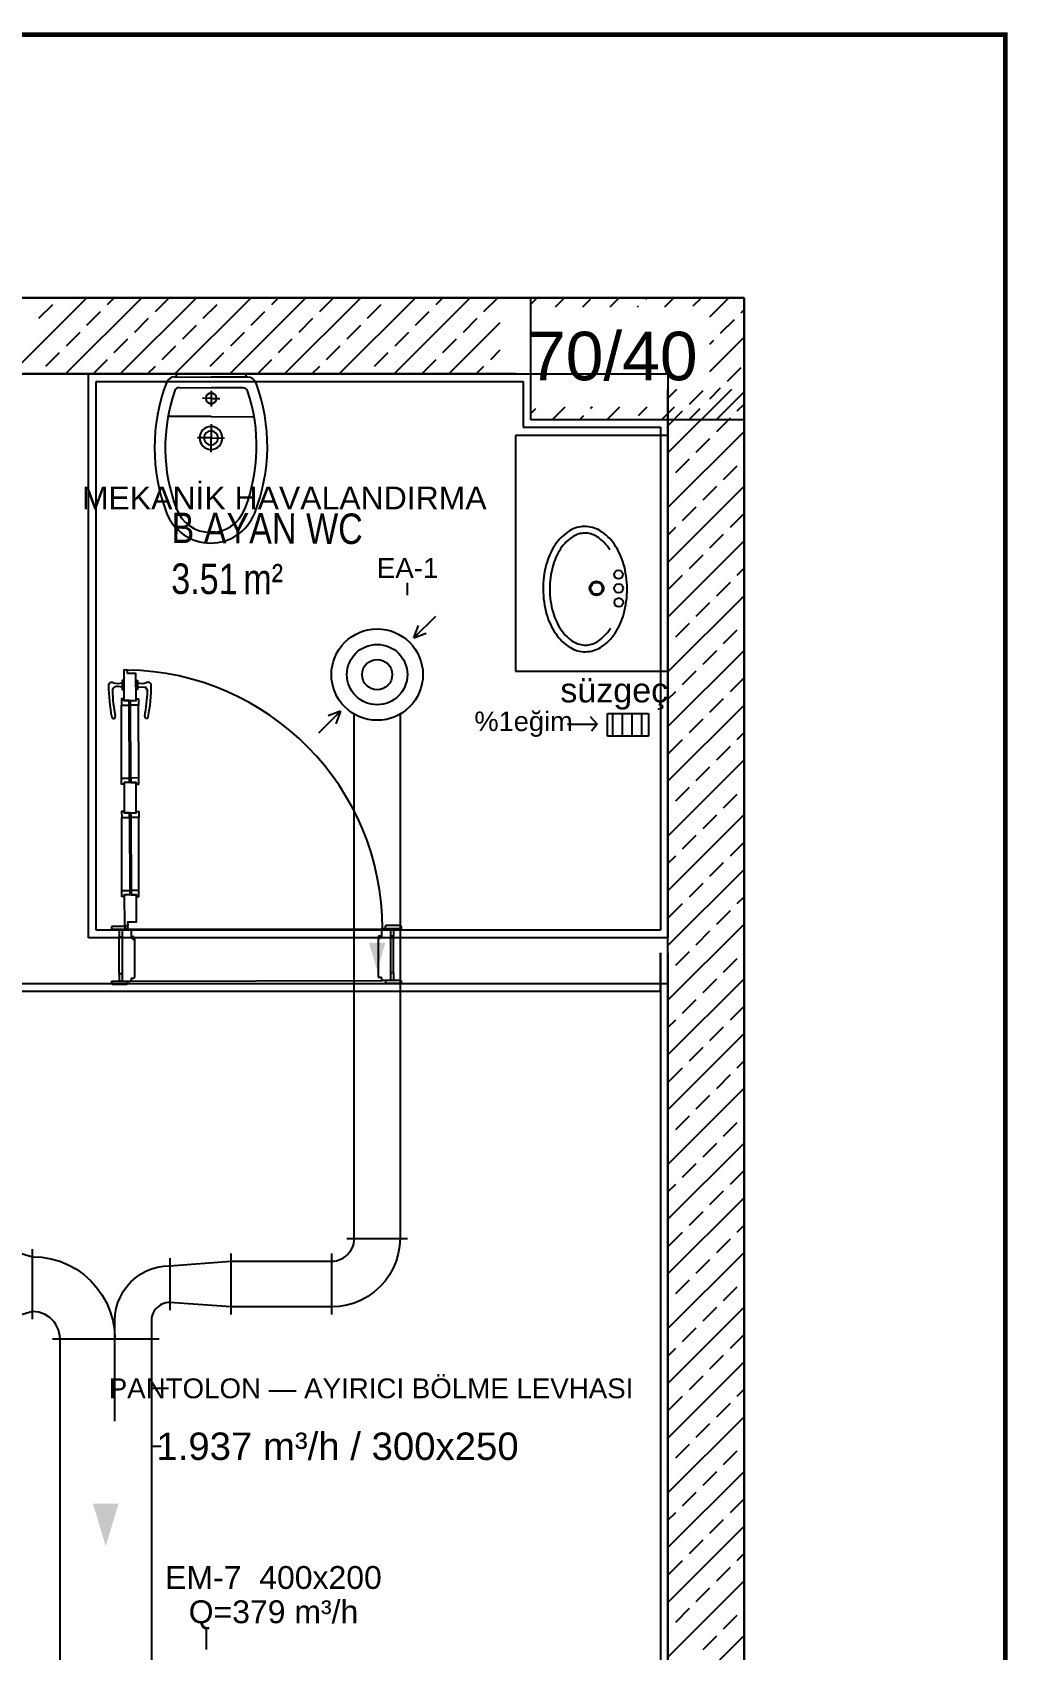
# Model space of a CAD drawing. Header units: centimetres. Extents: x 357699 to 366480, y -615216 to -609849.
# Drawn here: x 358981 to 359301, y -610380 to -609849 of the extents above; entities that cross this region are included whole.
import ezdxf
from ezdxf.enums import TextEntityAlignment as Align

# ---------------------------------------------------------------- set-up
doc = ezdxf.new("R2010")
doc.units = ezdxf.units.CM
for name, color, linetype in [('ROTAS-HAV-CERCEVE', 7, 'Continuous'), ('ROTAS-HAV-EGZOZ', 4, 'Continuous'), ('ROTAS-HAV-MENFEZ', 7, 'Continuous'), ('ROTAS-HAV-OK', 7, 'Continuous'), ('ROTAS-HAV-YAZI', 7, 'Continuous'), ('ROTAS-MIMARI', 8, 'Continuous'), ('ROTAS-MIMARI-KOLON', 8, 'Continuous')]:
    doc.layers.add(name, color=color, linetype=linetype)
doc.styles.add('ROTAS', font='arial.ttf')

msp = doc.modelspace()

# ---------------------------------------------------------------- linework, layer by layer
at = {"layer": 'ROTAS-HAV-CERCEVE', "const_width": 1.5}
msp.add_lwpolyline([(357700, -615060), (359300, -615060), (359300, -609850), (357700, -609850)], close=True, dxfattribs=at)
at = {"layer": 'ROTAS-HAV-EGZOZ'}
for p, q in [((359020, -610294.2), (359025.52, -610294.2)), ((359020, -610313.2), (359023.2, -610313.2))]:
    msp.add_line(p, q, dxfattribs=at)
for points in [[(358961, -610245), (358981, -610251), (358984.02, -610251.17), (358987.01, -610251.68), (358989.92, -610252.52), (358992.71, -610253.67), (358995.36, -610255.14), (358997.83, -610256.89), (359000.09, -610258.91), (359002.11, -610261.17), (359003.86, -610263.64), (359005.33, -610266.29), (359006.48, -610269.08), (359007.32, -610271.99), (359007.83, -610274.98), (359008, -610278), (359008, -610272), (359008.11, -610269.98), (359008.45, -610267.99), (359009.01, -610266.05), (359009.78, -610264.19), (359010.76, -610262.42), (359011.93, -610260.78), (359013.27, -610259.27), (359014.78, -610257.93), (359016.42, -610256.76), (359018.19, -610255.78), (359020.05, -610255.01), (359021.99, -610254.45), (359023.98, -610254.11), (359026, -610254), (359046, -610252.5), (359079, -610252.5), (359079.84, -610252.45), (359080.67, -610252.31), (359081.48, -610252.08), (359082.25, -610251.76), (359082.99, -610251.35), (359083.68, -610250.86), (359084.3, -610250.3), (359084.86, -610249.68), (359085.35, -610248.99), (359085.76, -610248.25), (359086.08, -610247.48), (359086.31, -610246.67), (359086.45, -610245.84), (359086.5, -610245), (359086.5, -610073)], [(359101.5, -610073), (359101.5, -610245), (359101.36, -610247.52), (359100.94, -610250.01), (359100.24, -610252.43), (359099.27, -610254.76), (359098.05, -610256.97), (359096.59, -610259.03), (359094.91, -610260.91), (359093.03, -610262.59), (359090.97, -610264.05), (359088.76, -610265.27), (359086.43, -610266.24), (359084.01, -610266.94), (359081.52, -610267.36), (359079, -610267.5), (359046, -610267.5), (359026, -610266), (359025.33, -610266.04), (359024.66, -610266.15), (359024.02, -610266.34), (359023.4, -610266.59), (359022.81, -610266.92), (359022.26, -610267.31), (359021.76, -610267.76), (359021.31, -610268.26), (359020.92, -610268.81), (359020.59, -610269.4), (359020.34, -610270.02), (359020.15, -610270.66), (359020.04, -610271.33), (359020, -610272), (359020, -610278), (359020, -610400)], [(359084, -610245), (359104, -610245)], [(358981, -610271.5), (358981, -610248.5)], [(359026, -610251.5), (359026, -610268.5)], [(359046, -610250), (359046, -610270)], [(359079, -610250), (359079, -610270)], [(358990, -610400), (358990, -610278), (358989.94, -610276.99), (358989.77, -610276), (358989.49, -610275.03), (358989.11, -610274.1), (358988.62, -610273.21), (358988.04, -610272.39), (358987.36, -610271.64), (358986.61, -610270.96), (358985.79, -610270.38), (358984.9, -610269.89), (358983.97, -610269.51), (358983, -610269.23), (358982.01, -610269.06), (358981, -610269), (358961, -610275)], [(358987.5, -610278), (359008, -610278)], [(359008, -610305), (359008, -610278)], [(359008, -610278), (359022.5, -610278)]]:
    msp.add_lwpolyline(points, dxfattribs=at)
at = {"layer": 'ROTAS-HAV-MENFEZ'}
for p, q in [((359113.09, -610040.91), (359106.02, -610047.98)), ((359106.02, -610047.98), (359107.58, -610043.88)), ((359106.02, -610047.98), (359110.12, -610046.42)), ((359074.91, -610079.09), (359081.98, -610072.02)), ((359081.98, -610072.02), (359077.88, -610073.58)), ((359081.98, -610072.02), (359080.42, -610076.12))]:
    msp.add_line(p, q, dxfattribs=at)
for radius in [15, 9.9, 4.95]:
    msp.add_circle((359094, -610060), radius, dxfattribs=at)
at = {"layer": 'ROTAS-HAV-OK'}
for points in [[(359094, -610157), (359096.7, -610148), (359091.3, -610148)], [(359005, -610346), (359009.2, -610332), (359000.8, -610332)]]:
    msp.add_solid(points, dxfattribs=at)
at = {"layer": 'ROTAS-HAV-YAZI'}
for p, q in [((359104, -610033.88), (359104, -610029.88)), ((359038, -610379.9), (359038, -610373.14))]:
    msp.add_line(p, q, dxfattribs=at)
at = {"layer": 'ROTAS-MIMARI'}
for p, q in [((357804.37, -609936.35), (359214.37, -609936.35)), ((357804.37, -609936.35), (359214.37, -609936.35)), ((359214.37, -609936.35), (357804.37, -609936.35)), ((359214.37, -609936.35), (357804.37, -609936.35)), ((358634.37, -609936.35), (359134.37, -609936.35)), ((359144.37, -609938.43), (359146.44, -609936.35)), ((359144.37, -609976.35), (359144.37, -609936.35)), ((359144.37, -609936.35), (359214.37, -609936.35)), ((359152.46, -609939.32), (359155.42, -609936.35)), ((359161.44, -609939.32), (359163.99, -609936.77)), ((359170.42, -609939.32), (359173.38, -609936.35)), ((359181.95, -609936.77), (359182.36, -609936.35)), ((359214.37, -609936.35), (359214.37, -613401.35)), ((359214.37, -609936.35), (359214.37, -614601.35)), ((359214.37, -614601.35), (359214.37, -609936.35)), ((359214.37, -609936.35), (359214.37, -609976.35)), ((359214.37, -614601.35), (359214.37, -609936.35)), ((359179.4, -609939.32), (359179.7, -609939.01)), ((359139.37, -609961.35), (357879.37, -609961.35)), ((357879.37, -609961.35), (359139.37, -609961.35)), ((358634.37, -609961.35), (359134.37, -609961.35)), ((358839.37, -609961.35), (359034.37, -609961.35)), ((358982.8, -609961.35), (358983.1, -609961.05)), ((358999.37, -610146.35), (358999.37, -609961.35)), ((358999.37, -609961.35), (359189.37, -609961.35)), ((359001.87, -610143.85), (359001.87, -609963.85)), ((359001.87, -609963.85), (359141.87, -609963.85)), ((359027.71, -609962.29), (359039.61, -609962.35)), ((359028.81, -609961.3), (359039.61, -609961.35)), ((359036.68, -609961.35), (359036.99, -609961.05)), ((359051.51, -609962.41), (359039.61, -609962.35)), ((359090.56, -609961.35), (359090.87, -609961.05)), ((359141.87, -609963.85), (359141.87, -609978.85)), ((359189.37, -609961.35), (359189.37, -610146.35)), ((359029.1, -609965.8), (359039.59, -609965.85)), ((359039.57, -609969.35), (359036.77, -609969.34)), ((359039.58, -609966.91), (359039.56, -609972.02)), ((359039.57, -609969.35), (359042.37, -609969.37)), ((359050.08, -609965.91), (359039.59, -609965.85)), ((359189.37, -610506.35), (359189.37, -609966.35)), ((359214.37, -610506.35), (359214.37, -609966.35)), ((359039.54, -609975.35), (359025.42, -609975.28)), ((359039.54, -609975.35), (359053.66, -609975.42)), ((359163.99, -609972.69), (359164.58, -609972.1)), ((359039.53, -609977.84), (359039.48, -609986.97)), ((359141.87, -609978.85), (359186.87, -609978.85)), ((359186.87, -609978.85), (359186.87, -610143.85)), ((359039.51, -609982.35), (359035.06, -609982.33)), ((359039.51, -609982.35), (359043.95, -609982.37)), ((359189.37, -609981.58), (359139.37, -609981.58)), ((359139.37, -609981.58), (359139.37, -610058.85)), ((359214.35, -609989.22), (359214.37, -609989.2)), ((359189.37, -609996.23), (359189.65, -609995.95)), ((359214.35, -610043.1), (359214.37, -610043.08)), ((359189.37, -610050.12), (359189.65, -610049.83)), ((359139.37, -610058.85), (359189.37, -610058.85)), ((359010.19, -610093.93), (359010.14, -610070)), ((359012.78, -610095.41), (359012.72, -610068.52)), ((359013.2, -610095.41), (359013.14, -610068.51)), ((359015.79, -610093.92), (359015.74, -610069.99)), ((359156.45, -610076.27), (359166.17, -610076.27)), ((359166.17, -610076.27), (359163.92, -610073.89)), ((359163.92, -610073.89), (359166.17, -610076.27)), ((359166.17, -610076.27), (359164.24, -610078.61)), ((359169.54, -610072.79), (359182.95, -610072.79)), ((359169.54, -610080.18), (359169.54, -610072.79)), ((359171.29, -610080.18), (359171.29, -610072.79)), ((359174.47, -610080.18), (359174.47, -610072.79)), ((359177.64, -610080.18), (359177.64, -610072.79)), ((359180.82, -610080.18), (359180.82, -610072.79)), ((359182.95, -610072.79), (359182.95, -610080.18)), ((359182.95, -610080.18), (359169.54, -610080.18)), ((359214.35, -610096.98), (359214.37, -610096.96)), ((359010.27, -610130.82), (359010.22, -610106.89)), ((359012.8, -610105.41), (359012.86, -610132.3)), ((359013.22, -610105.41), (359013.28, -610132.3)), ((359015.87, -610130.81), (359015.82, -610106.88)), ((359189.37, -610104), (359189.65, -610103.71)), ((359109.37, -610143.85), (359001.87, -610143.85)), ((359006.86, -610142.88), (359006.86, -610143.58)), ((359006.86, -610142.88), (359006.86, -610143.58)), ((359006.86, -610143.58), (359013.01, -610143.57)), ((359007.16, -610142.58), (359010.91, -610142.57)), ((359009.36, -610143.58), (359009.36, -610146.08)), ((359010.36, -610143.57), (359010.4, -610160.57)), ((359011.21, -610142.87), (359011.21, -610143.57)), ((359011.64, -610143.44), (359011.64, -610143.57)), ((359011.74, -610142.47), (359011.78, -610142.3)), ((359011.94, -610143.45), (359011.94, -610143.57)), ((359012.04, -610142.52), (359012.08, -610142.3)), ((359013.01, -610143.57), (359095.71, -610143.38)), ((359013.31, -610143.87), (359013.31, -610146.37)), ((359095.41, -610143.68), (359095.41, -610146.18)), ((359101.86, -610143.37), (359095.71, -610143.38)), ((359096.65, -610142.68), (359096.65, -610143.38)), ((359101.56, -610142.37), (359096.95, -610142.38)), ((359098.36, -610143.38), (359098.4, -610160.38)), ((359099.36, -610143.37), (359099.36, -610145.87)), ((359101.86, -610142.67), (359101.86, -610143.37)), ((359101.86, -610142.67), (359101.86, -610143.37)), ((359186.87, -610143.85), (359109.37, -610143.85)), ((359109.37, -610146.35), (358999.37, -610146.35)), ((359009.36, -610146.08), (359010.36, -610146.07)), ((359009.39, -610158.08), (359009.36, -610146.08)), ((359013.31, -610146.37), (359014.11, -610146.36)), ((359013.58, -610146.33), (359014.27, -610146.33)), ((359013.8, -610146.21), (359014.05, -610146.21)), ((359013.8, -610146.33), (359013.8, -610146.81)), ((359013.8, -610146.81), (359014.05, -610146.81)), ((359014.05, -610146.33), (359014.05, -610146.81)), ((359014.42, -610146.66), (359014.44, -610159.26)), ((359094.32, -610146.49), (359094.34, -610159.09)), ((359095.15, -610146.15), (359094.46, -610146.15)), ((359095.41, -610146.18), (359094.61, -610146.19)), ((359094.93, -610146.03), (359094.68, -610146.03)), ((359094.68, -610146.15), (359094.68, -610146.63)), ((359094.93, -610146.63), (359094.68, -610146.63)), ((359094.93, -610146.15), (359094.93, -610146.63)), ((359099.36, -610145.87), (359098.36, -610145.88)), ((359099.39, -610157.87), (359099.36, -610145.87)), ((359189.37, -610146.35), (359109.37, -610146.35)), ((359214.35, -610150.86), (359214.37, -610150.84)), ((359186.87, -610163.85), (359186.87, -610151.35)), ((359186.87, -610151.35), (359186.87, -610503.85)), ((359189.37, -610161.35), (359189.37, -610151.35)), ((359189.37, -610151.35), (359189.37, -610506.35)), ((357829.37, -610161.35), (359189.37, -610161.35)), ((359006.9, -610160.58), (359013.05, -610160.57)), ((359006.9, -610160.58), (359006.9, -610161.28)), ((359006.9, -610160.58), (359006.9, -610161.28)), ((359007.2, -610161.58), (359011.81, -610161.57)), ((359009.39, -610158.08), (359010.39, -610158.07)), ((359009.39, -610158.08), (359009.4, -610160.58)), ((359012.1, -610160.57), (359012.11, -610161.27)), ((359013.05, -610160.57), (359095.75, -610160.38)), ((359013.34, -610159.57), (359014.14, -610159.56)), ((359013.34, -610159.57), (359013.35, -610160.27)), ((359095.44, -610159.38), (359094.64, -610159.39)), ((359095.44, -610159.38), (359095.45, -610160.08)), ((359101.9, -610160.37), (359095.75, -610160.38)), ((359096.69, -610160.38), (359096.69, -610161.08)), ((359101.6, -610161.37), (359096.99, -610161.38)), ((359099.39, -610157.87), (359098.39, -610157.88)), ((359099.39, -610157.87), (359099.4, -610160.37)), ((359101.9, -610160.37), (359101.9, -610161.07)), ((359101.9, -610160.37), (359101.9, -610161.07)), ((359189.37, -610157.88), (359189.65, -610157.6)), ((357831.87, -610163.85), (359186.87, -610163.85)), ((359214.35, -610204.74), (359214.37, -610204.72)), ((359189.37, -610211.76), (359189.65, -610211.48)), ((359214.35, -610258.62), (359214.37, -610258.6)), ((359189.37, -610265.64), (359189.65, -610265.36)), ((359214.35, -610312.5), (359214.37, -610312.48)), ((359189.37, -610319.52), (359189.65, -610319.24)), ((359214.35, -610366.39), (359214.37, -610366.37)), ((359189.37, -610373.41), (359189.65, -610373.12))]:
    msp.add_line(p, q, dxfattribs=at)
for points in [[(359012.11, -610059.67), (359012.11, -610058.52), (359010.91, -610058.52), (359010.93, -610068.52), (359014.93, -610068.51), (359014.91, -610059.66)], [(359010.93, -610068), (359010.13, -610068), (359010.14, -610070), (359012.73, -610070), (359012.72, -610068.52), (359010.93, -610068.52)], [(359014.93, -610067.99), (359015.73, -610067.99), (359015.74, -610069.99), (359013.15, -610069.99), (359013.14, -610068.51), (359014.93, -610068.51)], [(359010.99, -610095.93), (359010.19, -610095.93), (359010.19, -610093.93), (359012.78, -610093.93), (359012.78, -610095.41), (359010.99, -610095.41)], [(359011.01, -610105.41), (359015.01, -610105.4), (359014.99, -610095.4), (359010.99, -610095.41), (359011.01, -610105.41)], [(359014.99, -610095.92), (359015.79, -610095.92), (359015.79, -610093.92), (359013.2, -610093.93), (359013.2, -610095.41), (359014.99, -610095.4)], [(359011.01, -610104.89), (359010.21, -610104.89), (359010.22, -610106.89), (359012.81, -610106.89), (359012.8, -610105.41), (359011.01, -610105.41)], [(359015.01, -610104.88), (359015.81, -610104.88), (359015.82, -610106.88), (359013.23, -610106.89), (359013.22, -610105.41), (359015.01, -610105.4)], [(359011.08, -610132.82), (359010.28, -610132.82), (359010.27, -610130.82), (359012.86, -610130.82), (359012.86, -610132.3), (359011.07, -610132.3)], [(359011.07, -610132.3), (359011.1, -610142.3), (359012.3, -610142.3), (359012.29, -610141.15), (359015.09, -610141.14), (359015.07, -610132.29)], [(359015.08, -610132.81), (359015.88, -610132.81), (359015.87, -610130.81), (359013.28, -610130.82), (359013.28, -610132.3), (359015.07, -610132.29)]]:
    msp.add_lwpolyline(points, close=True, dxfattribs=at)
for points in [[(359010.92, -610061.91), (359010.42, -610061.91), (359010.42, -610064.91), (359010.92, -610064.91)], [(359014.92, -610061.9), (359015.42, -610061.9), (359015.42, -610064.9), (359014.92, -610064.9)], [(359015.42, -610064.15), (359017.88, -610064.02), (359018.7, -610065.24)], [(359012.82, -610068.52), (359012.88, -610095.41)], [(359013.08, -610095.41), (359013.02, -610068.51)], [(359012.96, -610132.3), (359012.9, -610105.41)], [(359013.1, -610105.41), (359013.16, -610132.3)]]:
    msp.add_lwpolyline(points, dxfattribs=at)
for centre, radius in [((359173.16, -610027.19), 1.43), ((359165.94, -610031.69), 2.3), ((359165.94, -610031.69), 1.94), ((359173.19, -610031.69), 1.43), ((359173.22, -610036.29), 1.43), ((359011.8, -610142.97), 0.5)]:
    msp.add_circle(centre, radius, dxfattribs=at)
for centre, radius, start, end in [((359080.99, -609985.5), 60, 159.2351, 200.8678), ((359027.69, -609965.29), 3, 89.7092, 159.2351), ((359028.81, -609962), 0.7, 89.7092, 179.7092), ((359050.41, -609962.11), 0.7, 359.7092, 89.7092), ((359051.49, -609965.41), 3, 20.1832, 89.7092), ((358997.99, -609985.08), 60, 338.5505, 20.1832), ((359080.99, -609985.5), 56.5, 160.6746, 200.8678), ((359029.09, -609967.3), 1.5, 89.7092, 160.6746), ((359039.57, -609969.35), 1.75, 89.7092, 269.7092), ((359039.57, -609969.35), 1.75, 269.7092, 89.7092), ((359050.07, -609967.41), 1.5, 18.7437, 89.7092), ((358997.99, -609985.08), 56.5, 338.5505, 18.7437), ((359039.51, -609982.35), 3.75, 89.7092, 269.7092), ((359039.51, -609982.35), 2.3, 89.7092, 269.7092), ((359039.51, -609982.35), 3.75, 269.7092, 89.7092), ((359039.51, -609982.35), 2.3, 269.7092, 89.7092), ((359039.41, -610001.35), 15.5, 200.8678, 269.7092), ((359039.41, -610001.35), 12, 200.8678, 269.7092), ((359039.41, -610001.35), 15.5, 269.7092, 338.5505), ((359039.41, -610001.35), 12, 269.7092, 338.5505), ((359165.44, -610026.12), 15.7, 122.11, 146.562), ((359162.11, -610020.81), 9.43, 90.3966, 122.11), ((359162.11, -610020.81), 9.43, 58.6832, 90.3966), ((359158.85, -610026.17), 15.7, 34.2313, 58.6832), ((359170.69, -610029.59), 21.99, 146.562, 164.8791), ((359165.44, -610026.12), 13.51, 122.11, 146.562), ((359162.11, -610020.81), 7.24, 90.3966, 122.11), ((359162.11, -610020.81), 7.24, 58.6832, 90.3966), ((359158.85, -610026.17), 13.51, 31.7734, 58.6832), ((359153.65, -610029.71), 21.99, 15.9142, 34.2313), ((359170.69, -610029.59), 19.8, 146.562, 164.8791), ((359145.4, -610032.06), 30.56, 0.3966, 15.9142), ((359178.97, -610031.83), 30.56, 164.8791, 180.3966), ((359178.97, -610031.83), 28.38, 164.8791, 180.3966), ((359178.97, -610031.83), 30.56, 180.3966, 195.9142), ((359178.97, -610031.83), 28.38, 180.3966, 195.9142), ((359145.4, -610032.06), 30.56, 344.8791, 0.3966), ((359170.72, -610034.18), 19.8, 195.9142, 214.2313), ((359170.72, -610034.18), 21.99, 195.9142, 214.2313), ((359158.93, -610037.76), 13.51, 302.11, 329.0199), ((359153.68, -610034.3), 21.99, 326.562, 344.8791), ((359165.52, -610037.72), 15.7, 214.2313, 238.6832), ((359165.52, -610037.72), 13.51, 214.2313, 238.6832), ((359162.26, -610043.07), 7.24, 238.6832, 270.3966), ((359162.26, -610043.07), 7.24, 270.3966, 302.11), ((359158.93, -610037.76), 15.7, 302.11, 326.562), ((359162.26, -610043.07), 9.43, 238.6832, 270.3966), ((359162.26, -610043.07), 9.43, 270.3966, 302.11), ((359010.89, -610143.33), 84.82, 359.9649, 89.1726), ((359006.98, -610063.62), 1.08, 63.6186, 169.5628), ((359061.67, -610063.28), 55.75, 180.1507, 191.0073), ((359008.5, -610065.27), 1.35, 113.6162, 179.7549), ((359061.67, -610063.28), 54.55, 182.094, 190.9955), ((359008.96, -610058.47), 4.44, 250.3068, 289.1885), ((359008.98, -610068.37), 4.44, 71.0668, 103.2235), ((359016.86, -610058.45), 4.44, 251.0668, 289.9485), ((358964.17, -610063.49), 54.55, 349.2598, 358.1613), ((359018.86, -610063.59), 1.08, 10.6926, 116.6367), ((358964.17, -610063.49), 55.75, 349.248, 0.1046), ((359007.53, -610073.8), 0.6, 191.5211, 11.5211), ((359018.36, -610073.78), 0.6, 168.7342, 348.7342), ((359007.16, -610142.88), 0.3, 90.0531, 180.1277), ((359010.91, -610142.87), 0.3, 0.1277, 90.2023), ((359013.01, -610143.87), 0.3, 0.1277, 90.1277), ((359094.8, -610146.13), 0.347, 356.755, 183.5003), ((359095.71, -610143.68), 0.3, 90.1277, 180.1277), ((359096.95, -610142.68), 0.3, 90.0531, 180.1277), ((359101.56, -610142.67), 0.3, 0.1277, 90.2023), ((359013.92, -610146.31), 0.347, 356.755, 183.5003), ((359014.12, -610146.66), 0.3, 0.1277, 90.1277), ((359094.62, -610146.49), 0.3, 90.1277, 180.1277), ((359007.2, -610161.28), 0.3, 180.1277, 270.2023), ((359011.81, -610161.27), 0.3, 270.1277, 0.1277), ((359013.05, -610160.27), 0.3, 270.0531, 0.1277), ((359014.14, -610159.26), 0.3, 270.1277, 0.2023), ((359094.64, -610159.09), 0.3, 180.0531, 270.1277), ((359095.75, -610160.08), 0.3, 180.1277, 270.2023), ((359096.99, -610161.08), 0.3, 180.1277, 270.1277), ((359101.6, -610161.07), 0.3, 270.053, 0.1277)]:
    msp.add_arc(centre, radius, start, end, dxfattribs=at)
at = {"layer": 'ROTAS-MIMARI-KOLON'}
for p, q in [((358973.82, -609961.35), (358998.82, -609936.35)), ((358983.1, -609943.09), (358987.59, -609938.6)), ((358991.78, -609961.35), (359016.78, -609936.35)), ((359005.56, -609938.6), (359007.8, -609936.35)), ((359009.74, -609961.35), (359034.74, -609936.35)), ((359021.27, -609940.84), (359025.76, -609936.35)), ((359027.7, -609961.35), (359052.7, -609936.35)), ((359036.99, -609943.09), (359041.48, -609938.6)), ((359045.66, -609961.35), (359070.66, -609936.35)), ((359059.44, -609938.6), (359061.68, -609936.35)), ((359063.62, -609961.35), (359088.62, -609936.35)), ((359075.15, -609940.84), (359079.64, -609936.35)), ((359081.58, -609961.35), (359106.58, -609936.35)), ((359090.87, -609943.09), (359095.36, -609938.6)), ((359099.54, -609961.35), (359124.54, -609936.35)), ((359113.32, -609938.6), (359115.56, -609936.35)), ((359129.03, -609940.84), (359133.52, -609936.35)), ((359188.38, -609939.32), (359191.34, -609936.35)), ((359197.66, -609939.01), (359200.32, -609936.35)), ((359203.06, -609942.6), (359209.3, -609936.35)), ((358998.82, -609945.33), (359003.31, -609940.84)), ((359014.54, -609947.58), (359019.03, -609943.09)), ((359052.7, -609945.33), (359057.19, -609940.84)), ((359068.42, -609947.58), (359072.91, -609943.09)), ((359106.58, -609945.33), (359111.07, -609940.84)), ((359122.3, -609947.58), (359126.79, -609943.09)), ((359206.64, -609947.99), (359211.13, -609943.5)), ((359213.38, -609941.26), (359214.37, -609940.27)), ((358992.08, -609952.07), (358996.57, -609947.58)), ((359030.25, -609949.82), (359034.74, -609945.33)), ((359045.97, -609952.07), (359050.46, -609947.58)), ((359084.13, -609949.82), (359088.62, -609945.33)), ((359099.85, -609952.07), (359104.34, -609947.58)), ((359117.51, -609961.35), (359134.37, -609944.49)), ((359203.06, -609960.56), (359214.37, -609949.25)), ((358985.35, -609958.8), (358989.84, -609954.31)), ((359007.8, -609954.31), (359012.29, -609949.82)), ((359023.52, -609956.56), (359028.01, -609952.07)), ((359039.23, -609958.8), (359043.72, -609954.31)), ((359061.68, -609954.31), (359066.17, -609949.82)), ((359077.4, -609956.56), (359081.89, -609952.07)), ((359093.11, -609958.8), (359097.6, -609954.31)), ((359115.56, -609954.31), (359120.05, -609949.82)), ((359131.28, -609956.56), (359134.37, -609953.47)), ((359203.06, -609951.58), (359204.4, -609950.24)), ((359001.07, -609961.05), (359005.56, -609956.56)), ((359018.72, -609961.35), (359021.27, -609958.8)), ((359054.95, -609961.05), (359059.44, -609956.56)), ((359072.6, -609961.35), (359075.15, -609958.8)), ((359108.83, -609961.05), (359113.32, -609956.56)), ((359126.49, -609961.35), (359129.03, -609958.8)), ((359208.89, -609963.71), (359213.38, -609959.22)), ((359028.11, -609962.29), (359028.11, -609961.99)), ((359050.41, -609961.41), (359039.61, -609961.35)), ((359051.11, -609962.41), (359051.11, -609962.11)), ((359189.37, -609969.29), (359192.31, -609966.35)), ((359189.37, -609987.25), (359210.27, -609966.35)), ((359196.39, -609971.26), (359200.88, -609966.76)), ((359203.06, -609969.54), (359206.64, -609965.95)), ((359205.22, -609976.35), (359214.37, -609967.21)), ((359144.37, -609974.35), (359146.03, -609972.69)), ((359151.34, -609976.35), (359155.6, -609972.1)), ((359160.32, -609976.35), (359161.74, -609974.93)), ((359169.3, -609976.35), (359173.56, -609972.1)), ((359179.7, -609974.93), (359182.54, -609972.1)), ((359187.26, -609976.35), (359191.52, -609972.1)), ((359189.65, -609977.99), (359194.14, -609973.5)), ((359196.24, -609976.35), (359199.91, -609972.69)), ((359205.37, -609980.24), (359209.86, -609975.75)), ((359212.1, -609973.5), (359214.37, -609971.23)), ((359214.37, -609976.35), (359144.37, -609976.35)), ((359189.37, -610005.22), (359214.37, -609980.22)), ((359214.2, -609976.35), (359214.37, -609976.19)), ((359198.63, -609986.97), (359203.12, -609982.48)), ((359191.9, -609993.71), (359196.39, -609989.22)), ((359207.61, -609995.95), (359212.1, -609991.46)), ((359189.37, -610023.18), (359214.37, -609998.18)), ((359200.88, -610002.69), (359205.37, -609998.2)), ((359194.14, -610009.42), (359198.63, -610004.93)), ((359209.86, -610011.67), (359214.35, -610007.18)), ((359189.37, -610014.2), (359191.9, -610011.67)), ((359189.37, -610041.14), (359214.37, -610016.14)), ((359203.12, -610018.4), (359207.61, -610013.91)), ((359196.39, -610025.14), (359200.88, -610020.65)), ((359189.65, -610031.87), (359194.14, -610027.38)), ((359212.1, -610027.38), (359214.37, -610025.12)), ((359189.37, -610059.1), (359214.37, -610034.1)), ((359205.37, -610034.12), (359209.86, -610029.63)), ((359198.63, -610040.85), (359203.12, -610036.36)), ((359191.9, -610047.59), (359196.39, -610043.1)), ((359207.61, -610049.83), (359212.1, -610045.34)), ((359189.37, -610077.06), (359214.37, -610052.06)), ((359200.88, -610056.57), (359205.37, -610052.08)), ((359194.14, -610063.3), (359198.63, -610058.81)), ((359189.37, -610068.08), (359191.9, -610065.55)), ((359209.86, -610065.55), (359214.35, -610061.06)), ((359189.37, -610095.02), (359214.37, -610070.02)), ((359203.12, -610072.28), (359207.61, -610067.79)), ((359196.39, -610079.02), (359200.88, -610074.53)), ((359189.65, -610085.75), (359194.14, -610081.26)), ((359212.1, -610081.26), (359214.37, -610079)), ((359205.37, -610088), (359209.86, -610083.51)), ((359189.37, -610112.98), (359214.37, -610087.98)), ((359198.63, -610094.73), (359203.12, -610090.24)), ((359191.9, -610101.47), (359196.39, -610096.98)), ((359207.61, -610103.71), (359212.1, -610099.22)), ((359189.37, -610130.94), (359214.37, -610105.94)), ((359200.88, -610110.45), (359205.37, -610105.96)), ((359194.14, -610117.18), (359198.63, -610112.69)), ((359209.86, -610119.43), (359214.35, -610114.94)), ((359189.37, -610121.96), (359191.9, -610119.43)), ((359189.37, -610148.9), (359214.37, -610123.9)), ((359203.12, -610126.16), (359207.61, -610121.67)), ((359196.39, -610132.9), (359200.88, -610128.41)), ((359189.65, -610139.63), (359194.14, -610135.14)), ((359212.1, -610135.14), (359214.37, -610132.88)), ((359205.37, -610141.88), (359209.86, -610137.39)), ((359189.37, -610166.86), (359214.37, -610141.86)), ((359198.63, -610148.62), (359203.12, -610144.12)), ((359191.9, -610155.35), (359196.39, -610150.86)), ((359207.61, -610157.6), (359212.1, -610153.11)), ((359189.37, -610184.82), (359214.37, -610159.82)), ((359200.88, -610164.33), (359205.37, -610159.84)), ((359194.14, -610171.07), (359198.63, -610166.58)), ((359209.86, -610173.31), (359214.35, -610168.82)), ((359189.37, -610175.84), (359191.9, -610173.31)), ((359203.12, -610180.05), (359207.61, -610175.56)), ((359189.37, -610202.78), (359214.37, -610177.78)), ((359196.39, -610186.78), (359200.88, -610182.29)), ((359212.1, -610189.03), (359214.37, -610186.76)), ((359189.65, -610193.52), (359194.14, -610189.03)), ((359205.37, -610195.76), (359209.86, -610191.27)), ((359189.37, -610220.74), (359214.37, -610195.74)), ((359198.63, -610202.5), (359203.12, -610198.01)), ((359191.9, -610209.23), (359196.39, -610204.74)), ((359207.61, -610211.48), (359212.1, -610206.99)), ((359189.37, -610238.7), (359214.37, -610213.7)), ((359200.88, -610218.21), (359205.37, -610213.72)), ((359194.14, -610224.95), (359198.63, -610220.46)), ((359209.86, -610227.19), (359214.35, -610222.7)), ((359189.37, -610229.72), (359191.9, -610227.19)), ((359203.12, -610233.93), (359207.61, -610229.44)), ((359189.37, -610256.66), (359214.37, -610231.66)), ((359196.39, -610240.66), (359200.88, -610236.17)), ((359212.1, -610242.91), (359214.37, -610240.64)), ((359189.65, -610247.4), (359194.14, -610242.91)), ((359205.37, -610249.64), (359209.86, -610245.15)), ((359189.37, -610274.62), (359214.37, -610249.62)), ((359198.63, -610256.38), (359203.12, -610251.89)), ((359191.9, -610263.11), (359196.39, -610258.62)), ((359207.61, -610265.36), (359212.1, -610260.87)), ((359189.37, -610292.58), (359214.37, -610267.58)), ((359200.88, -610272.09), (359205.37, -610267.6)), ((359194.14, -610278.83), (359198.63, -610274.34)), ((359209.86, -610281.07), (359214.35, -610276.58)), ((359189.37, -610283.6), (359191.9, -610281.07)), ((359203.12, -610287.81), (359207.61, -610283.32)), ((359189.37, -610310.54), (359214.37, -610285.54)), ((359196.39, -610294.54), (359200.88, -610290.05)), ((359189.65, -610301.28), (359194.14, -610296.79)), ((359205.37, -610303.52), (359209.86, -610299.03)), ((359212.1, -610296.79), (359214.37, -610294.52)), ((359189.37, -610328.5), (359214.37, -610303.5)), ((359198.63, -610310.26), (359203.12, -610305.77)), ((359191.9, -610316.99), (359196.39, -610312.5)), ((359207.61, -610319.24), (359212.1, -610314.75)), ((359189.37, -610346.46), (359214.37, -610321.46)), ((359200.88, -610325.98), (359205.37, -610321.49)), ((359194.14, -610332.71), (359198.63, -610328.22)), ((359209.86, -610334.96), (359214.35, -610330.47)), ((359189.37, -610337.48), (359191.9, -610334.96)), ((359189.37, -610364.43), (359214.37, -610339.43)), ((359203.12, -610341.69), (359207.61, -610337.2)), ((359196.39, -610348.43), (359200.88, -610343.94)), ((359189.65, -610355.16), (359194.14, -610350.67)), ((359212.1, -610350.67), (359214.37, -610348.41)), ((359189.37, -610382.39), (359214.37, -610357.39)), ((359205.37, -610357.41), (359209.86, -610352.92)), ((359198.63, -610364.14), (359203.12, -610359.65)), ((359191.9, -610370.88), (359196.39, -610366.39)), ((359207.61, -610373.12), (359212.1, -610368.63)), ((359189.37, -610400.35), (359214.37, -610375.35)), ((359200.88, -610379.86), (359205.37, -610375.37))]:
    msp.add_line(p, q, dxfattribs=at)

# ---------------------------------------------------------------- texts
at = {"layer": 'ROTAS-HAV-EGZOZ', "style": 'ROTAS'}
for s, height, p in [('PANTOLON — AYIRICI BÖLME LEVHASI', 6.5, (359092, -610294.2)), ('1.937 m³/h / 300x250', 9, (359081, -610313.2))]:
    msp.add_text(s, height=height, dxfattribs=at).set_placement(p, align=Align.MIDDLE_CENTER)
at = {"layer": 'ROTAS-HAV-YAZI', "style": 'ROTAS'}
for s, height, p in [('EA-1', 6.5, (359104, -610025)), ('EM-7  400x200', 7.5, (359060, -610356.27)), ('Q=379 m³/h', 7.5, (359060, -610367.52))]:
    msp.add_text(s, height=height, dxfattribs=at).set_placement(p, align=Align.MIDDLE_CENTER)
at = {"layer": 'ROTAS-MIMARI', "style": 'ROTAS'}
for s, height, p in [('70/40', 15.908, (359143.47, -609963.41)), ('MEKANİK HAVALANDIRMA', 7.5, (358997.17, -610005.78)), ('süzgeç', 7.987, (359154.07, -610069.11)), ('%%%1eğim', 6.39, (359125.89, -610078.52))]:
    msp.add_text(s, height=height, dxfattribs=at).set_placement(p)
at = {"layer": 'ROTAS-MIMARI', "style": 'ROTAS', "width": 0.8}
for s, p in [('B AYAN WC', (359026.55, -610016.84)), ('3.51', (359026.46, -610033.51)), ('m²', (359050.09, -610033.63))]:
    msp.add_text(s, height=10, rotation=359.7092, dxfattribs=at).set_placement(p)

doc.saveas('drawing.dxf')
